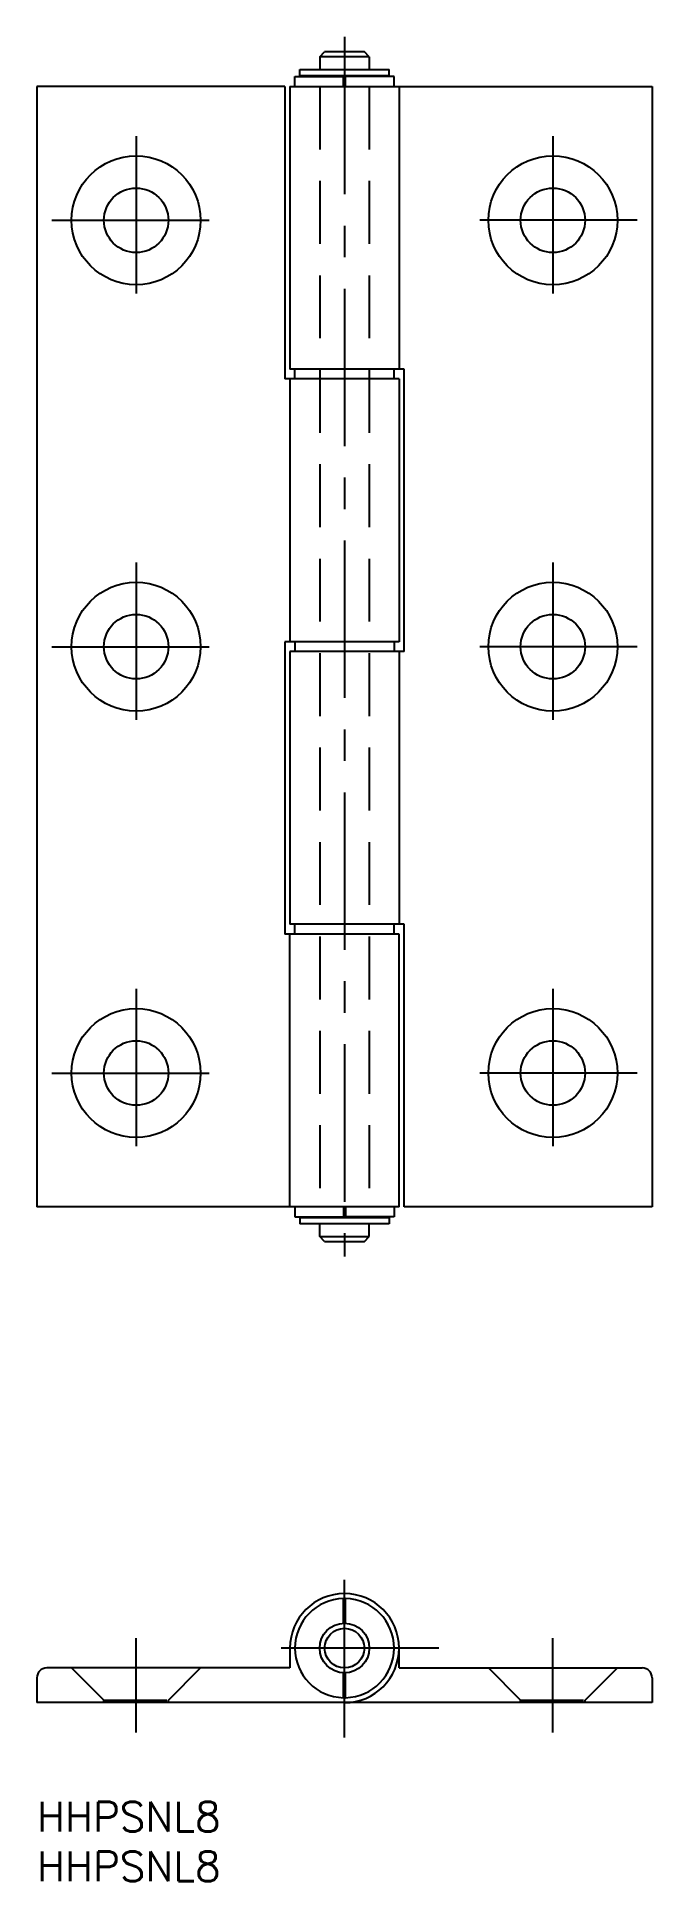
# Model space of a CAD drawing. Extents: x 0 to 62, y -8 to 178.
import ezdxf

# ---------------------------------------------------------------- set-up
doc = ezdxf.new("R2010")
doc.units = 0
doc.header["$LTSCALE"] = 0.5
doc.linetypes.add('CENTER', pattern=[50.8, 31.75, -6.35, 6.35, -6.35])
doc.linetypes.add('DASHED', pattern=[19.05, 12.7, -6.35])
for name, color, linetype in [('MSM_CENTER', 1, 'CENTER'), ('MSM_CONTINUOUS', 7, 'CONTINUOUS'), ('MSM_DASHED', 4, 'DASHED'), ('MSM_PART_NUMBER', 7, 'CONTINUOUS')]:
    doc.layers.add(name, color=color, linetype=linetype)
doc.styles.get("Standard").update_dxf_attribs({"font": 'txt.shx', "height": 3, "bigfont": 'bigfont.shx'})

# ---------------------------------------------------------------- blocks, each defined once
blk = doc.blocks.new('*U3')
at = {"layer": 'MSM_PART_NUMBER'}
blk.add_text('HHPSNL8', height=3, dxfattribs=at).set_placement((0, -3))
blk = doc.blocks.new('*U4')
at = {"layer": 'MSM_PART_NUMBER'}
blk.add_text('HHPSNL8', height=3, dxfattribs=at).set_placement((0, -8))

msp = doc.modelspace()

# ---------------------------------------------------------------- linework, layer by layer
at = {"layer": 'MSM_CENTER'}
for p, q in [((31, 178), (31, 55)), ((10, 168), (10, 151)), ((52, 168), (52, 151)), ((1.5, 159.5), (18.5, 159.5)), ((60.5, 159.5), (43.5, 159.5)), ((10, 125), (10, 108)), ((52, 125), (52, 108)), ((1.5, 116.5), (18.5, 116.5)), ((60.5, 116.5), (43.5, 116.5)), ((10, 82), (10, 65)), ((52, 82), (52, 65)), ((1.5, 73.5), (18.5, 73.5)), ((60.5, 73.5), (43.5, 73.5)), ((31, 6.5), (31, 24.5)), ((10, 7), (10, 16.5)), ((40.5, 15.5), (21.5, 15.5)), ((52, 7), (52, 16.5))]:
    msp.add_line(p, q, dxfattribs=at)
at = {"layer": 'MSM_CONTINUOUS'}
for p, q in [((28.5, 176), (29, 176.5)), ((33.5, 176), (28.5, 176)), ((28.5, 176), (28.5, 174.7)), ((33, 176.5), (29, 176.5)), ((33.5, 176), (33, 176.5)), ((33.5, 176), (33.5, 174.7)), ((0, 173), (0, 60)), ((25, 173), (0, 173)), ((25, 173), (25, 143.5)), ((25.5, 173), (25.5, 144.5)), ((25.5, 173), (62, 173)), ((26, 174), (30.9, 174)), ((26, 173), (26, 174)), ((26.5, 174.7), (35.5, 174.7)), ((26.5, 174.1), (26.5, 174.7)), ((26.5, 174.1), (35.5, 174.1)), ((30.9, 173), (30.9, 174)), ((36, 174), (31.1, 174)), ((31.1, 173), (31.1, 174)), ((35.5, 174.1), (35.5, 174.7)), ((36, 173), (36, 174)), ((36.5, 173), (36.5, 144.5)), ((62, 173), (62, 60)), ((36.5, 143.5), (25, 143.5)), ((37, 144.5), (25.5, 144.5)), ((25.5, 143.5), (25.5, 117)), ((26, 143.5), (26, 144.5)), ((36, 143.5), (36, 144.5)), ((36.5, 143.5), (36.5, 117)), ((37, 116), (37, 144.5)), ((25, 117), (25, 87.5)), ((36.5, 117), (25, 117)), ((25.5, 116), (25.5, 88.5)), ((37, 116), (25.5, 116)), ((26, 117), (26, 116)), ((36, 117), (36, 116)), ((36.5, 116), (36.5, 88.5)), ((36.5, 87.5), (25, 87.5)), ((37, 88.5), (25.5, 88.5)), ((25.5, 60), (25.5, 87.5)), ((26, 87.5), (26, 88.5)), ((36, 87.5), (36, 88.5)), ((36.5, 60), (36.5, 87.5)), ((37, 60), (37, 88.5)), ((36.5, 60), (0, 60)), ((26, 60), (26, 59)), ((30.9, 60), (30.9, 59)), ((31.1, 60), (31.1, 59)), ((36, 60), (36, 59)), ((62, 60), (37, 60)), ((26, 59), (30.9, 59)), ((35.5, 58.9), (26.5, 58.9)), ((26.5, 58.9), (26.5, 58.3)), ((35.5, 58.3), (26.5, 58.3)), ((28.5, 57), (28.5, 58.3)), ((36, 59), (31.1, 59)), ((33.5, 57), (33.5, 58.3)), ((35.5, 58.9), (35.5, 58.3)), ((28.5, 57), (33.5, 57)), ((29, 56.5), (28.5, 57)), ((29, 56.5), (33, 56.5)), ((33, 56.5), (33.5, 57)), ((30.9, 18), (30.9, 20.5)), ((31.1, 18), (31.1, 20.5)), ((25.5, 15.5), (25.5, 13.5)), ((36.5, 13.5), (36.5, 15.5)), ((25.5, 13.5), (1, 13.5)), ((36.5, 13.5), (61, 13.5)), ((0, 12.5), (0, 10)), ((30.9, 10.5), (30.9, 13)), ((31.1, 10.5), (31.1, 13)), ((62, 12.5), (62, 10)), ((62, 10), (0, 10))]:
    msp.add_line(p, q, dxfattribs=at)
for centre, radius in [((10, 159.5), 6.5), ((52, 159.5), 6.5), ((10, 159.5), 3.25), ((52, 159.5), 3.25), ((10, 116.5), 6.5), ((52, 116.5), 6.5), ((10, 116.5), 3.25), ((52, 116.5), 3.25), ((10, 73.5), 6.5), ((52, 73.5), 6.5), ((10, 73.5), 3.25), ((52, 73.5), 3.25), ((31, 15.5), 2.5), ((31, 15.5), 2)]:
    msp.add_circle(centre, radius, dxfattribs=at)
for centre, radius, start, end in [((31, 15.5), 5.5, 270, 180), ((31, 15.5), 5, 91.146, 268.854), ((31, 15.5), 5, 271.146, 88.854), ((1, 12.5), 1, 90, 180), ((61, 12.5), 1, 0, 90)]:
    msp.add_arc(centre, radius, start, end, dxfattribs=at)
at = {"layer": 'MSM_DASHED'}
for p, q in [((28.5, 173), (28.5, 60)), ((33.5, 173), (33.5, 60)), ((6.75, 10.25), (3.5, 13.5)), ((13.25, 10.25), (16.5, 13.5)), ((48.75, 10.25), (45.5, 13.5)), ((55.25, 10.25), (58.5, 13.5)), ((6.75, 10), (6.75, 10.25)), ((6.75, 10.25), (13.25, 10.25)), ((13.25, 10), (13.25, 10.25)), ((48.75, 10.25), (55.25, 10.25)), ((48.75, 10), (48.75, 10.25)), ((55.25, 10), (55.25, 10.25))]:
    msp.add_line(p, q, dxfattribs=at)

# ---------------------------------------------------------------- block references
at = {"layer": 'MSM_CONTINUOUS'}
for name in ['*U3', '*U4']:
    msp.add_blockref(name, (0, 0), dxfattribs=at)

doc.saveas('drawing.dxf')
